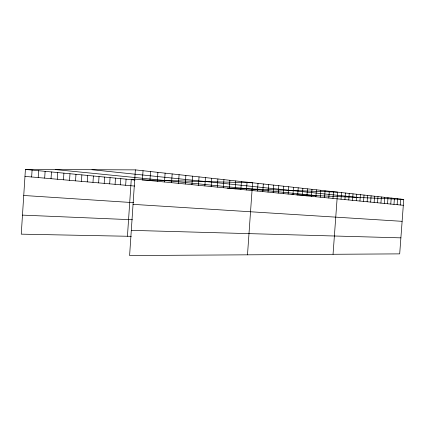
<?xml version="1.0" encoding="UTF-8"?>
<svg xmlns="http://www.w3.org/2000/svg" width="425" height="425" viewBox="0 0 425 425"><rect width="100%" height="100%" fill="white"/><g stroke="black" fill="none" stroke-linecap="round" stroke-linejoin="round"><path stroke-width="0.64" d="M135.373 169.878L129.604 255.558L399.691 253.874L403.75 199.437L135.373 169.878L25.42 169.442L21.25 234.159L131.288 236.332M31.641 176.981L32.087 170.085M38.208 177.56L38.648 170.717M44.673 178.128L45.114 171.339M51.032 178.691L51.473 171.95M57.301 179.238L57.736 172.555M63.474 179.786L63.904 173.15M69.551 180.322L69.982 173.735M75.538 180.848L75.969 174.314M81.435 181.369L81.866 174.882M87.252 181.879L87.677 175.44M92.979 182.383L93.399 175.992M98.621 182.883L99.041 176.534M104.183 183.372L104.603 177.071M109.666 183.855L110.086 177.597M115.074 184.328L115.488 178.117M120.402 184.801L120.817 178.633M125.657 185.263L126.071 179.137M127.442 236.258L131.251 179.637L134.417 179.722M142.423 179.833L143.039 170.722M149.929 180.567L150.546 171.546M157.287 181.284L157.898 172.359M164.496 181.985L165.102 173.15M171.562 182.676L172.162 173.931M178.489 183.35L179.079 174.691M185.279 184.014L185.863 175.44M191.935 184.663L192.52 176.173M198.464 185.3L199.043 176.89M204.866 185.927L205.445 177.597M211.151 186.538L211.724 178.288M217.318 187.138L217.887 178.968M223.369 187.728L223.938 179.632M229.314 188.312L229.872 180.285M235.147 188.881L235.705 180.928M240.874 189.438L241.427 181.56M246.5 189.986L247.053 182.176M247.499 254.825L252.572 182.787L142.21 179.924M257.46 191.053L258.002 183.382M262.793 191.574L263.335 183.972M268.037 192.089L268.573 184.551M273.19 192.589L273.721 185.114M278.258 193.083L278.784 185.672M283.241 193.572L283.762 186.219M288.139 194.05L288.66 186.761M292.958 194.517L293.473 187.292M297.697 194.979L298.207 187.813M302.356 195.436L302.866 188.328M306.94 195.883L307.45 188.833M311.456 196.323L311.961 189.327M315.897 196.754L316.397 189.816M320.269 197.184L320.769 190.299M324.572 197.604L325.067 190.772M328.807 198.013L329.301 191.239M332.982 198.422L333.471 191.696M333.051 254.288L337.572 192.148L227.136 188.068M341.036 199.208L341.519 192.583M344.93 199.585L345.408 193.014M348.766 199.962L349.238 193.433M352.543 200.329L353.016 193.848M356.267 200.696L356.74 194.257M359.938 201.052L360.411 194.666M363.561 201.407L364.028 195.064M367.131 201.753L367.593 195.452M370.648 202.098L371.11 195.84M374.117 202.433L374.579 196.222M377.543 202.768L377.995 196.6M380.917 203.097L381.368 196.972M384.248 203.421L384.699 197.338M387.531 203.745L387.983 197.699M390.772 204.058L391.218 198.055M393.97 204.372L394.416 198.411M397.125 204.68L397.566 198.757M400.238 204.983L400.679 199.097M131.298 230.355L400.887 237.851M22.477 215.119L132.403 219.757M291.97 194.549L293.712 194.629M296.645 194.756L403.75 199.437M133.052 204.356L402.119 221.329M23.742 195.479L133.556 202.661M24.974 176.396L134.672 186.054M134.752 179.084L403.314 205.286M25.42 169.442L135.081 180.009M55.223 169.559L316.699 195.633M91.959 169.708L358.057 197.439"/></g></svg>
